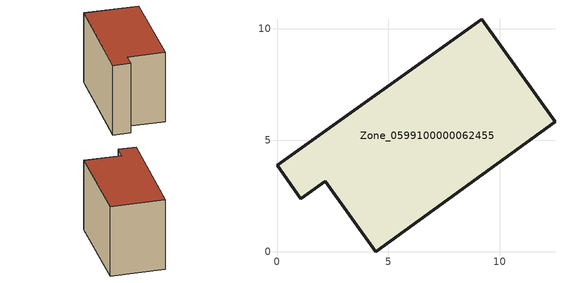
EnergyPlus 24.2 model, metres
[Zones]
Zone_0599100000062455
 floor ground (C_G): 2.16,3.17 1.06,2.38 0,3.87 9.19,10.43 12.47,5.84 4.43,0 z0
 wall outside (C_F): 9.19,10.43 0,3.87 1.06,2.38 2.16,3.17 4.43,0 12.47,5.84 9.19,10.43 z0:7.82
 roof outside (C_R): 4.43,0 12.47,5.84 9.19,10.43 0,3.87 1.06,2.38 2.16,3.17 z7.82
[BUILDING]
Pand.0599100000062455: North Axis=0; Terrain=City; Loads Convergence Tolerance Value=0.04; Temperature Convergence Tolerance Value=0.4; Solar Distribution=FullExterior; Maximum Number of Warmup Days=25; Minimum Number of Warmup Days=1
[Site:Location]
Rotterdam.The.Hague.AP_ZH_NLD Design_Conditions: Latitude=51.96; Longitude=4.45; Time Zone=1; Elevation=-4.5
[SITE:GROUNDTEMPERATURE:BUILDINGSURFACE]
18, 18, 18, 18, 18, 18, 18, 18, 18, 18, 18, 18
[MATERIAL] Thermal Absorptance=0.9; Solar Absorptance=0.7; Visible Absorptance=0.7
Name | Roughness | Thickness | Conductivity | Density | Specific Heat
G.TI.1975-1991 | MediumSmooth | 0.15 | 0.288461 | 540 | 1210
F.TI.1975-1991 | Rough | 0.3 | 0.230769 | 1920 | 840
R.TI.1975-1991 | MediumRough | 0.2 | 0.153846 | 1500 | 1000
[CONSTRUCTION]
C_G: G.TI.1975-1991
C_F: F.TI.1975-1991
C_R: R.TI.1975-1991
[ZONE]
Zone_0599100000062455: Type=1; Multiplier=1; Ceiling Height=Autocalculate; Volume=Autocalculate; Floor Area=autocalculate; Part of Total Floor Area=Yes
[ZONEINFILTRATION:DESIGNFLOWRATE]
Infil_Zone_0599100000062455: Zone or ZoneList or Space or SpaceList=Zone_0599100000062455; Schedule=AlwaysOn; Design Flow Rate Calculation Method=Flow/Area; Flow Rate per Floor Area=0.003; Constant Term Coefficient=1; Temperature Term Coefficient=0; Velocity Term Coefficient=0; Velocity Squared Term Coefficient=0
[HVACTEMPLATE:ZONE:IDEALLOADSAIRSYSTEM]
Zone_0599100000062455: Maximum Heating Supply Air Temperature=50; Minimum Cooling Supply Air Temperature=13; Maximum Heating Supply Air Humidity Ratio=0.0156; Minimum Cooling Supply Air Humidity Ratio=0.0077; Heating Limit=NoLimit; Cooling Limit=NoLimit; Dehumidification Control Type=ConstantSensibleHeatRatio; Cooling Sensible Heat Ratio=0.7; Dehumidification Setpoint=60; Humidification Control Type=None; Humidification Setpoint=30; Outdoor Air Method=None; Outdoor Air Flow Rate per Person=0.00944; Outdoor Air Flow Rate per Zone Floor Area=0; Outdoor Air Flow Rate per Zone=0; Demand Controlled Ventilation Type=None; Outdoor Air Economizer Type=NoEconomizer; Heat Recovery Type=None; Sensible Heat Recovery Effectiveness=0.7; Latent Heat Recovery Effectiveness=0.65
[ZONECONTROL:THERMOSTAT]
ThermostatControl_Zone_0599100000062455: Zone or ZoneList=Zone_0599100000062455; Control Type Schedule=DualSetpointControlType; Control 1=Thermostat_Zone_0599100000062455; Temperature Difference Between Cutout And Setpoint=0
[THERMOSTATSETPOINT:DUALSETPOINT]
Thermostat_Zone_0599100000062455: Heating Setpoint Temperature Schedule=HeatingSetpoint_Zone_0599100000062455; Cooling Setpoint Temperature Schedule=CoolingSetpoint_Zone_0599100000062455
[SCHEDULE:COMPACT]
HeatingSetpoint_Zone_0599100000062455: Through: 12/31, For: AllDays, Until: 24:00, 21
CoolingSetpoint_Zone_0599100000062455: Through: 12/31, For: AllDays, Until: 24:00, 24
DualSetpointControlType: Through: 12/31, For: AllDays, Until: 24:00, 4
AlwaysOn: Through: 12/31, For: AllDays, Until: 24:00, 1
